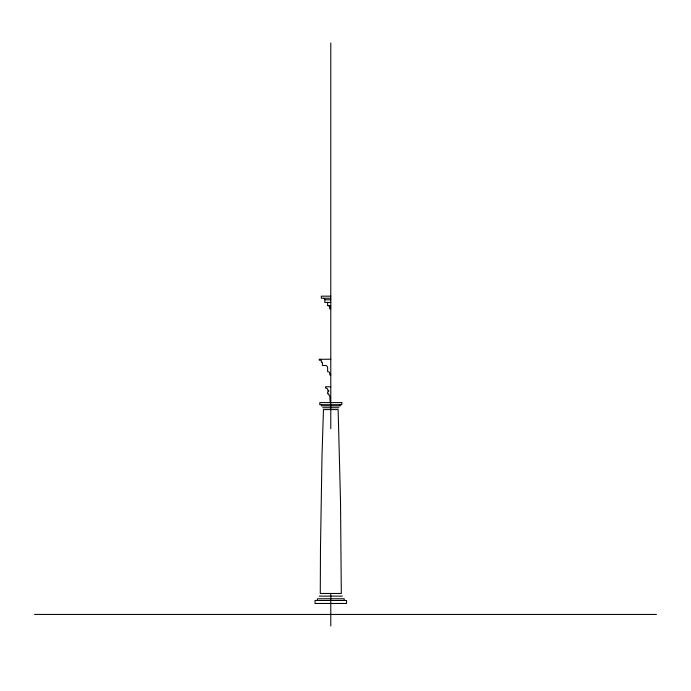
<?xml version="1.0" encoding="UTF-8"?>
<svg xmlns="http://www.w3.org/2000/svg" width="691" height="691" viewBox="0 0 691 691"><rect width="100%" height="100%" fill="white"/><g stroke="black" fill="none" stroke-linecap="round" stroke-linejoin="round"><path stroke-width="1.04" d="M330.79 593.491L330.79 625.986M330.79 296.163L321.341 296.163L321.341 298.227L330.79 298.227M330.79 299.799L324.813 299.799L324.813 302.433L330.79 302.433M330.79 305.577L328.035 305.577A1.857 1.857 0 0 0 327.638 305.577L327.638 302.433M330.79 306.968L329.633 306.968L329.633 308.73L330.79 308.73M330.79 359.251L319.233 359.251L319.233 360.21L321.341 360.21L321.341 362.309L322.386 362.309L322.386 365.461L325.806 365.461A2.522 2.522 0 0 1 327.638 367.811L327.638 371.767L328.691 371.767A1.71 1.71 0 0 1 329.745 373.339L329.745 374.911L330.79 374.911M330.79 386.787L325.539 386.787L325.539 388.048A2.514 2.514 0 0 1 327.638 389.18L327.638 390.311L328.691 390.311L328.691 391.719L327.638 391.719L327.638 393.827L328.691 393.827L328.691 394.872A1.227 1.227 0 0 1 329.745 396.055L330.263 402.603M322.723 407.733L338.866 407.733M319.225 596.117L342.356 596.117M34.55 614.429L656.45 614.429M344.187 600.47L344.187 598.769L317.402 598.769L317.402 600.47M340.145 404.693L340.145 405.885L321.445 405.885L321.445 404.693M330.79 42.954L330.79 428.61M323.448 298.382A1.995 1.408 -90 0 1 324.96 299.73M327.854 305.698A2.747 1.943 90 0 1 329.719 306.89M320.477 548.809L320.279 593.465L341.311 593.465L340.525 502.107L338.132 409.582L323.457 409.582L321.989 456.535L320.477 548.809M341.795 402.603L319.795 402.603L319.795 404.693L341.795 404.693L341.795 402.603M346.554 600.47L315.036 600.47L315.036 603.468L346.554 603.468L346.554 600.47"/></g></svg>
